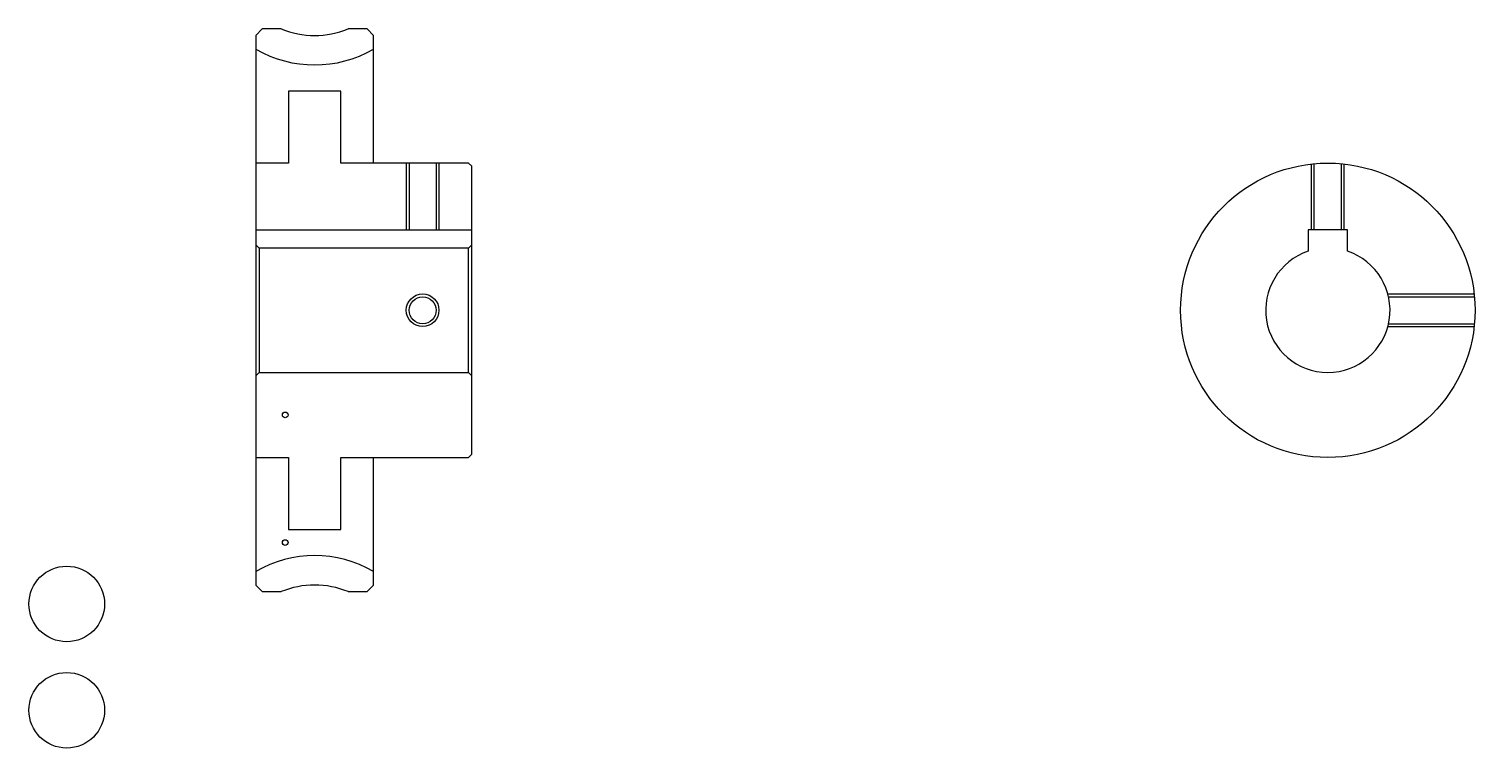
# Model space of a CAD drawing. Header units: metres. Extents: x 75 to 296, y 56 to 166.
import ezdxf

# ---------------------------------------------------------------- set-up
doc = ezdxf.new("R2010")
doc.units = ezdxf.units.M

msp = doc.modelspace()

# ---------------------------------------------------------------- linework, layer by layer
at = {"color": 4}
for p, q in [((109.777779, 135.480545), (142.777771, 135.480545)), ((142.777771, 133.180542), (142.277771, 132.680542)), ((109.777779, 113.18055), (110.277779, 113.68055)), ((142.777771, 113.18055), (142.277771, 113.68055))]:
    msp.add_line(p, q, dxfattribs=at)
for points in [[(113.678757, 166.180542), (110.777779, 166.180542), (109.777779, 165.180542), (109.777779, 113.18055)], [(127.777779, 145.680542), (127.777779, 165.180542), (126.777779, 166.180542), (123.876801, 166.180542)], [(127.777779, 145.680542), (122.777779, 145.680542), (122.777779, 156.680542), (114.777779, 156.680542), (114.777779, 145.680542), (109.777779, 145.680542)], [(127.777779, 100.68055), (142.277771, 100.68055), (142.777771, 101.18055), (142.777771, 145.180542), (142.277771, 145.680542), (127.777779, 145.680542)], [(132.777771, 145.680542), (132.777771, 135.480545)], [(133.212784, 145.680542), (133.212784, 135.480545)], [(137.342773, 145.680542), (137.342773, 135.480545)], [(137.777771, 145.680542), (137.777771, 135.480545)], [(271.111115, 135.480545), (271.111115, 145.541229)], [(271.546112, 135.480545), (271.546112, 145.585587)], [(275.676117, 135.480545), (275.676117, 145.585587)], [(276.111115, 135.480545), (276.111115, 145.541229)], [(276.611115, 132.194427), (276.611115, 135.480545), (270.611115, 135.480545), (270.611115, 132.194427)], [(109.777779, 133.180542), (110.277779, 132.680542), (110.277779, 113.68055), (142.277771, 113.68055), (142.277771, 132.680542), (110.277779, 132.680542)], [(282.776245, 125.68055), (295.971771, 125.68055)], [(282.883972, 125.245552), (296.016144, 125.245552)], [(282.776245, 120.68055), (295.971771, 120.68055)], [(282.883972, 121.115547), (296.016144, 121.115547)], [(109.777779, 113.18055), (109.777779, 81.18055), (110.777779, 80.18055), (113.678757, 80.18055)], [(109.777779, 100.68055), (114.777779, 100.68055), (114.777779, 89.68055), (122.777779, 89.68055), (122.777779, 100.68055), (127.777779, 100.68055)], [(123.876801, 80.18055), (126.777779, 80.18055), (127.777779, 81.18055), (127.777779, 100.68055)]]:
    msp.add_lwpolyline(points, dxfattribs=at)
for centre, radius in [((273.611115, 123.18055), 22.5), ((135.277771, 123.18055), 2.065)]:
    msp.add_circle(centre, radius, dxfattribs=at)
at = {"color": 7}
msp.add_circle((135.277771, 123.18055), 2.5, dxfattribs=at)
at = {"color": 5}
for centre, radius in [((114.277779, 107.18055), 0.433333), ((114.277779, 87.68055), 0.433333), ((80.888885, 78.291656), 5.777778), ((80.888885, 62.04166), 5.777778)]:
    msp.add_circle(centre, radius, dxfattribs=at)
at = {"color": 4}
for centre, radius, start, end in [((118.777779, 178.680542), 13.5, 247.80839416, 292.19160389), ((118.777779, 178.680542), 18, 240.00000297, 299.99999703), ((273.611115, 123.18055), 9.5, 108.40848033, 71.59151967), ((118.777779, 67.68055), 18, 60.00000297, 119.99999703), ((118.777779, 67.68055), 13.5, 67.80839611, 112.19160584)]:
    msp.add_arc(centre, radius, start, end, dxfattribs=at)

doc.saveas('drawing.dxf')
